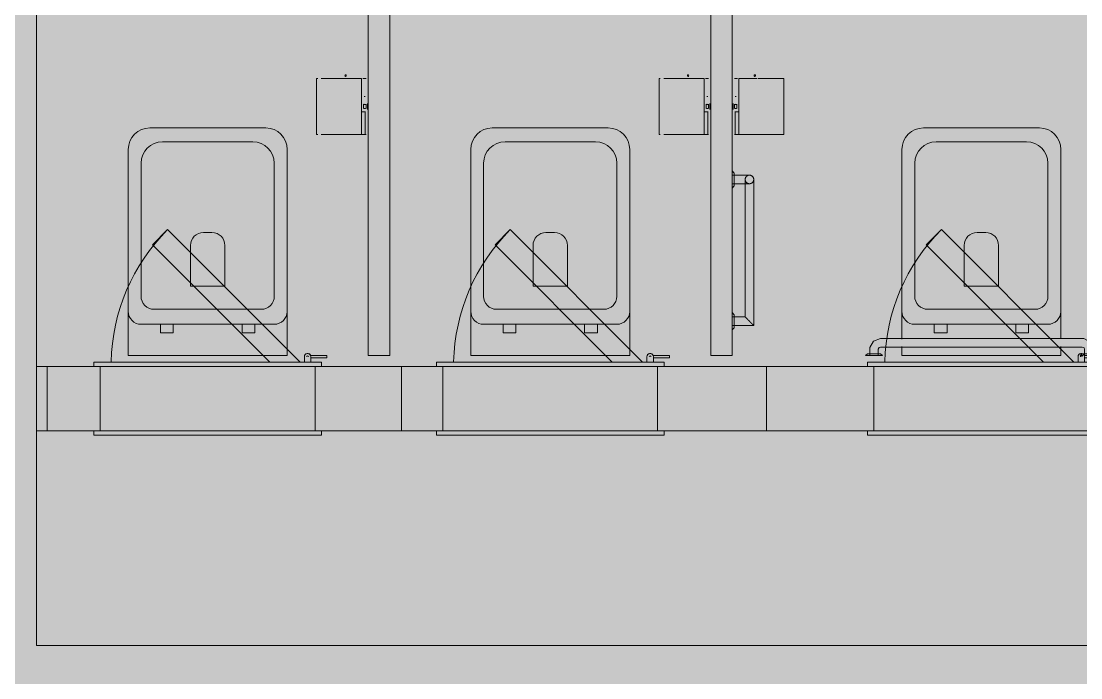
# Model space of a CAD drawing. Header units: millimetres. Extents: x 15878 to 679837, y -72324 to 391440.
# Drawn here: x 197396 to 199863, y 37322 to 38851 of the extents above; entities that cross this region are included whole.
import ezdxf

# ---------------------------------------------------------------- set-up
doc = ezdxf.new("R2010")
doc.units = ezdxf.units.MM
for name, color, linetype, lineweight in [('A-DETL-GENF', 92, 'Continuous', 5), ('A-DOOR', 31, 'Continuous', 5), ('A-DOOR-FRAM', 31, 'Continuous', 5), ('A-FLOR', 192, 'Continuous', 5), ('A-GENM', 13, 'Continuous', 5), ('A-WALL', 113, 'Continuous', 5), ('P-SANR-FIXT', 6, 'Continuous', 5)]:
    doc.layers.add(name, color=color, linetype=linetype, lineweight=lineweight)

# ---------------------------------------------------------------- blocks, each defined once
blk = doc.blocks.new('DLN_Toilet Paper Roll - DLN_Toilet Paper Roll-V488-G_F')
at = {"layer": 'P-SANR-FIXT', "color": 253}
for p, q in [((-65, 117.5), (-65, 120.1)), ((65, 120.1), (-65, 120.1)), ((-65, 15.5), (-65, 109.6)), ((65, 120.1), (65, 117.5)), ((65, 109.6), (65, 15.5)), ((-65, 6.9), (-65, 15.5)), ((-12.7, 15.5), (-65, 15.5)), ((-65, 6.9), (-65, 6.1)), ((-65, 6.1), (-65, 6.9)), ((-12.7, 6.9), (-65, 6.9)), ((-65, 5), (-65, 6.9)), ((-12.7, 6.9), (-12.7, 15.5)), ((-12.7, 15.5), (65, 15.5)), ((-12.7, 6.9), (-12.7, 6.1)), ((-12.7, 6.1), (-12.7, 6.9)), ((-7, 2), (7, 2)), ((7, 2), (-7, 2)), ((-5, 11), (5, 11)), ((5, 11), (-5, 11)), ((-5, 5), (5, 5)), ((5, 5), (-5, 5)), ((-3, 5), (3, 5)), ((3, 5), (-3, 5)), ((-3, 2), (3, 2)), ((3, 2), (-3, 2)), ((23.2, 9.3), (23.2, 6.9)), ((23.2, 6.9), (23.2, 9.3)), ((65, 12.4), (65, 5))]:
    blk.add_line(p, q, dxfattribs=at)
for major_axis in [(-2, 0), (2, 0)]:
    blk.add_ellipse((71.8, 52.8), major_axis=major_axis, ratio=0.802744, start_param=3.141593, end_param=6.283185, dxfattribs=at)
for points, knots in [([(-4.7, 9.3), (-4.7, 9.5), (-4.9, 9.8), (-5, 10.1), (-5, 10.1), (-5, 10.1)], [0, 0, 0, 0, 0.4, 0.7, 0.9198068, 0.9198068, 0.9198068, 0.9198068]), ([(-5, 10.1), (-5, 10.1), (-5, 10), (-4.9, 9.8), (-4.8, 9.3), (-4.7, 8.7), (-4.7, 8.3), (-4.6, 8), (-4.7, 7.7), (-4.7, 7.3), (-4.8, 7.1), (-4.8, 6.9)], [0, 0, 0, 0, 0.111111, 0.222222, 0.444444, 0.583333, 0.652778, 0.722222, 0.791667, 0.861111, 1, 1, 1, 1]), ([(-5, 6.1), (-5, 6.1), (-5, 6.1), (-4.9, 6.3), (-4.8, 6.6), (-4.6, 7.1), (-4.5, 7.6), (-4.5, 8), (-4.5, 8.5), (-4.6, 8.9), (-4.6, 9.2), (-4.7, 9.3)], [0.0355904, 0.0355904, 0.0355904, 0.0355904, 0.1, 0.2, 0.4, 0.5, 0.6, 0.7, 0.8, 0.9, 1, 1, 1, 1]), ([(-4.8, 6.9), (-4.8, 6.7), (-4.9, 6.4), (-5, 6.2), (-5, 6.1), (-5, 6.1)], [0, 0, 0, 0, 0.5, 0.75, 1, 1, 1, 1]), ([(4.7, 9.3), (4.6, 9.2), (4.6, 8.9), (4.5, 8.5), (4.5, 8), (4.5, 7.6), (4.6, 7.1), (4.8, 6.6), (4.9, 6.3), (5, 6.1), (5, 6.1), (5, 6.1)], [0, 0, 0, 0, 0.1, 0.2, 0.3, 0.4, 0.5, 0.6, 0.8, 0.9, 0.9644096, 0.9644096, 0.9644096, 0.9644096]), ([(4.8, 6.9), (4.7, 7.2), (4.7, 7.6), (4.6, 8.3), (4.7, 8.8), (4.8, 9.3), (4.9, 9.7), (5, 10), (5, 10.1), (5, 10.1)], [0, 0, 0, 0, 0.222222, 0.333333, 0.444444, 0.583333, 0.722222, 0.861111, 1, 1, 1, 1]), ([(5, 10.1), (5, 10.1), (5, 10.1), (4.9, 10), (4.8, 9.8), (4.7, 9.5), (4.7, 9.3)], [0.0801932, 0.0801932, 0.0801932, 0.0801932, 0.2, 0.4, 0.7, 1, 1, 1, 1]), ([(5, 6.1), (5, 6.1), (5, 6.2), (4.9, 6.4), (4.8, 6.7), (4.8, 6.9)], [0, 0, 0, 0, 0.25, 0.5, 1, 1, 1, 1])]:
    blk.add_open_spline(points, degree=3, knots=knots, dxfattribs=at)
blk = doc.blocks.new('DLN_Toilet Paper Roll - DLN_Toilet Paper Roll-V473-G_F')
at = {"layer": 'P-SANR-FIXT', "color": 253}
for p, q in [((-65, 117.5), (-65, 120.1)), ((65, 120.1), (-65, 120.1)), ((-65, 15.5), (-65, 109.6)), ((65, 120.1), (65, 117.5)), ((65, 109.6), (65, 15.5)), ((-65, 6.9), (-65, 15.5)), ((-12.7, 15.5), (-65, 15.5)), ((-65, 6.9), (-65, 6.1)), ((-65, 6.1), (-65, 6.9)), ((-12.7, 6.9), (-65, 6.9)), ((-65, 5), (-65, 6.9)), ((-12.7, 6.9), (-12.7, 15.5)), ((-12.7, 15.5), (65, 15.5)), ((-12.7, 6.9), (-12.7, 6.1)), ((-12.7, 6.1), (-12.7, 6.9)), ((-7, 2), (7, 2)), ((7, 2), (-7, 2)), ((-5, 11), (5, 11)), ((5, 11), (-5, 11)), ((-5, 5), (5, 5)), ((5, 5), (-5, 5)), ((-3, 5), (3, 5)), ((3, 5), (-3, 5)), ((-3, 2), (3, 2)), ((3, 2), (-3, 2)), ((23.2, 9.3), (23.2, 6.9)), ((23.2, 6.9), (23.2, 9.3)), ((65, 12.4), (65, 5))]:
    blk.add_line(p, q, dxfattribs=at)
for major_axis in [(-2, 0), (2, 0)]:
    blk.add_ellipse((71.8, 52.8), major_axis=major_axis, ratio=0.802744, start_param=3.141593, end_param=6.283185, dxfattribs=at)
for points, knots in [([(-4.7, 9.3), (-4.7, 9.5), (-4.9, 9.8), (-5, 10.1), (-5, 10.1), (-5, 10.1)], [0, 0, 0, 0, 0.4, 0.7, 0.9198068, 0.9198068, 0.9198068, 0.9198068]), ([(-5, 10.1), (-5, 10.1), (-5, 10), (-4.9, 9.8), (-4.8, 9.3), (-4.7, 8.7), (-4.7, 8.3), (-4.6, 8), (-4.7, 7.7), (-4.7, 7.3), (-4.8, 7.1), (-4.8, 6.9)], [0, 0, 0, 0, 0.111111, 0.222222, 0.444444, 0.583333, 0.652778, 0.722222, 0.791667, 0.861111, 1, 1, 1, 1]), ([(-5, 6.1), (-5, 6.1), (-5, 6.1), (-4.9, 6.3), (-4.8, 6.6), (-4.6, 7.1), (-4.5, 7.6), (-4.5, 8), (-4.5, 8.5), (-4.6, 8.9), (-4.6, 9.2), (-4.7, 9.3)], [0.0355904, 0.0355904, 0.0355904, 0.0355904, 0.1, 0.2, 0.4, 0.5, 0.6, 0.7, 0.8, 0.9, 1, 1, 1, 1]), ([(-4.8, 6.9), (-4.8, 6.7), (-4.9, 6.4), (-5, 6.2), (-5, 6.1), (-5, 6.1)], [0, 0, 0, 0, 0.5, 0.75, 1, 1, 1, 1]), ([(4.7, 9.3), (4.6, 9.2), (4.6, 8.9), (4.5, 8.5), (4.5, 8), (4.5, 7.6), (4.6, 7.1), (4.8, 6.6), (4.9, 6.3), (5, 6.1), (5, 6.1), (5, 6.1)], [0, 0, 0, 0, 0.1, 0.2, 0.3, 0.4, 0.5, 0.6, 0.8, 0.9, 0.9644096, 0.9644096, 0.9644096, 0.9644096]), ([(4.8, 6.9), (4.7, 7.2), (4.7, 7.6), (4.6, 8.3), (4.7, 8.8), (4.8, 9.3), (4.9, 9.7), (5, 10), (5, 10.1), (5, 10.1)], [0, 0, 0, 0, 0.222222, 0.333333, 0.444444, 0.583333, 0.722222, 0.861111, 1, 1, 1, 1]), ([(5, 10.1), (5, 10.1), (5, 10.1), (4.9, 10), (4.8, 9.8), (4.7, 9.5), (4.7, 9.3)], [0.0801932, 0.0801932, 0.0801932, 0.0801932, 0.2, 0.4, 0.7, 1, 1, 1, 1]), ([(5, 6.1), (5, 6.1), (5, 6.2), (4.9, 6.4), (4.8, 6.7), (4.8, 6.9)], [0, 0, 0, 0, 0.25, 0.5, 1, 1, 1, 1])]:
    blk.add_open_spline(points, degree=3, knots=knots, dxfattribs=at)
blk = doc.blocks.new('DLN_Toilet - DLN_Toilet-2427093-G_F')
at = {"layer": 'P-SANR-FIXT', "color": 253}
for p, q in [((-185, -170), (-185, -272.8)), ((185, -170), (-185, -170)), ((185, -272.8), (185, -170)), ((155, -242.8), (-155, -242.8)), ((-80, -222.8), (-110, -222.8)), ((-110, -222.8), (-110, -242.8)), ((-110, -242.8), (-80, -242.8)), ((-80, -242.8), (-80, -222.8)), ((80, -222.8), (80, -242.8)), ((110, -222.8), (80, -222.8)), ((80, -242.8), (110, -242.8)), ((110, -242.8), (110, -222.8)), ((-185, -272.8), (-185, -650)), ((125.2, -277.8), (-125, -277.8)), ((185, -650), (185, -272.8)), ((-155, -307.8), (-155, -617.8)), ((155.2, -617.8), (155.2, -307.8)), ((-40, -426.5), (-40, -331.7)), ((-40, -331.7), (40, -331.7)), ((40, -331.7), (40, -426.5)), ((10, -456.5), (-10, -456.5)), ((-105, -667.8), (105.2, -667.8)), ((-135, -700), (135, -700))]:
    blk.add_line(p, q, dxfattribs=at)
for centre, radius, start, end in [((-155, -272.8), 30, 90, 180), ((155, -272.8), 30, 360, 90), ((-125, -307.8), 30, 90, 180), ((125.2, -307.8), 30, 360, 90), ((-10, -426.5), 30, 180, 270), ((10, -426.5), 30, 270, 360), ((-105, -617.8), 50, 180, 270), ((105.2, -617.8), 50, 270, 360), ((-135, -650), 50, 180, 270), ((135, -650), 50, 270, 360)]:
    blk.add_arc(centre, radius, start, end, dxfattribs=at)
blk = doc.blocks.new('DLN_Ambulant Toilet - DLN_Ambulant Toilet-15379421-G_F')
at = {"layer": 'A-GENM', "color": 253}
for p, q in [((-825, -235), (-825, -265)), ((-825, -565), (-825, -595))]:
    blk.add_line(p, q, dxfattribs=at)
at = {"layer": 'P-SANR-FIXT', "color": 253}
for p, q in [((-270, -170), (-265, -174.4)), ((-260, -170), (-260, -185)), ((-240, -185), (-240, -170)), ((-230, -170), (-235.9, -170)), ((-235.9, -170), (-230, -170)), ((-235, -174.4), (-230, -170)), ((185, -170), (-185, -170)), ((-185, -170), (-185, -191.5)), ((185, -191.3), (185, -170)), ((230, -170), (235, -174.4)), ((270, -170), (230, -170)), ((230, -170), (270, -170)), ((240, -170), (240, -185)), ((240, -170), (260, -170)), ((260, -170), (240, -170)), ((260, -185), (260, -170)), ((265, -174.4), (270, -170)), ((-265, -174.4), (-235, -174.4)), ((-235, -174.4), (-265, -174.4)), ((235, -190), (-235, -190)), ((235, -174.4), (265, -174.4)), ((265, -174.4), (235, -174.4)), ((-235, -210), (235, -210)), ((-185, -208.7), (-185, -272.8)), ((185, -272.8), (185, -208.5)), ((-820.6, -235), (-825, -230)), ((-825, -230), (-825, -270)), ((-825, -270), (-825, -230)), ((-775, -240), (-825, -240)), ((-825, -240), (-825, -260)), ((-825, -260), (-825, -240)), ((-820.6, -265), (-820.6, -235)), ((-820.6, -235), (-820.6, -265)), ((-775, -580), (-775, -240)), ((155, -242.8), (-155, -242.8)), ((-80, -222.8), (-110, -222.8)), ((-110, -222.8), (-110, -242.8)), ((-110, -242.8), (-80, -242.8)), ((-80, -242.8), (-80, -222.8)), ((80, -222.8), (80, -242.8)), ((110, -222.8), (80, -222.8)), ((80, -242.8), (110, -242.8)), ((110, -242.8), (110, -222.8)), ((530, -240), (530, -580)), ((580, -240), (530, -240)), ((580, -230), (575.6, -235)), ((575.6, -235), (575.6, -265)), ((575.6, -265), (575.6, -235)), ((-825, -260), (-795, -260)), ((-825, -270), (-820.6, -265)), ((-795, -260), (-795, -580)), ((550, -580), (550, -260)), ((550, -260), (580, -260)), ((575.6, -265), (580, -270)), ((-185, -272.8), (-185, -650)), ((125.2, -277.8), (-125, -277.8)), ((185, -650), (185, -272.8)), ((-155, -307.8), (-155, -617.8)), ((155.2, -617.8), (155.2, -307.8)), ((-40, -426.5), (-40, -331.7)), ((-40, -331.7), (40, -331.7)), ((40, -331.7), (40, -426.5)), ((10, -456.5), (-10, -456.5)), ((-820.6, -565), (-825, -560)), ((-825, -560), (-825, -600)), ((-825, -600), (-825, -560)), ((-820.6, -595), (-820.6, -565)), ((-820.6, -565), (-820.6, -595)), ((580, -560), (575.6, -565)), ((575.6, -565), (575.6, -595)), ((575.6, -595), (575.6, -565)), ((-785, -570), (-825, -570)), ((-825, -580), (-825, -580)), ((-825, -580), (-825, -580)), ((-825, -590), (-785, -590)), ((580, -570), (540, -570)), ((540, -590), (580, -590)), ((-825, -600), (-820.6, -595)), ((575.6, -595), (580, -600)), ((-105, -667.8), (105.2, -667.8)), ((-135, -700), (135, -700))]:
    blk.add_line(p, q, dxfattribs=at)
at = {"layer": 'P-SANR-FIXT', "color": 253, "flags": 128}
for points in [[(-260, -185), (-253.9, -201.4), (-238.5, -209.7), (-235, -210)], [(-235, -190), (-239.2, -187.7), (-240, -185)], [(235, -210), (251.4, -203.9), (259.7, -188.5), (260, -185)], [(240, -185), (237.7, -189.2), (235, -190)]]:
    blk.add_lwpolyline(points, dxfattribs=at)
at = {"layer": 'P-SANR-FIXT', "color": 253}
for centre, radius, start, end in [((-155, -272.8), 30, 90, 180), ((155, -272.8), 30, 360, 90), ((-125, -307.8), 30, 90, 180), ((125.2, -307.8), 30, 360, 90), ((-10, -426.5), 30, 180, 270), ((10, -426.5), 30, 270, 360), ((-105, -617.8), 50, 180, 270), ((105.2, -617.8), 50, 270, 360), ((-135, -650), 50, 180, 270), ((135, -650), 50, 270, 360)]:
    blk.add_arc(centre, radius, start, end, dxfattribs=at)
for points, knots in [([(-775, -240), (-775, -240), (-775.2, -240.2), (-775.7, -240.7), (-776.3, -241.3), (-776.9, -241.9), (-777.5, -242.5), (-778.1, -243.1), (-778.9, -243.9), (-779.8, -244.8), (-780.6, -245.6), (-781.2, -246.2), (-781.8, -246.8), (-782.4, -247.4), (-783, -248), (-783.7, -248.7), (-784.3, -249.3), (-785, -250), (-785.7, -250.7), (-786.3, -251.3), (-787, -252), (-787.6, -252.6), (-788.2, -253.2), (-788.8, -253.8), (-789.4, -254.4), (-790, -255), (-790.6, -255.6), (-791.3, -256.3), (-791.9, -256.9), (-792.5, -257.5), (-793.1, -258.1), (-793.7, -258.7), (-794.3, -259.3), (-794.8, -259.8), (-795, -260), (-795, -260)], [0, 0, 0, 0, 0.083333, 0.125, 0.166667, 0.208333, 0.229167, 0.25, 0.291667, 0.333333, 0.354167, 0.375, 0.395833, 0.416667, 0.4375, 0.458333, 0.479167, 0.5, 0.520833, 0.541667, 0.5625, 0.583333, 0.604167, 0.625, 0.645833, 0.666667, 0.6875, 0.708333, 0.75, 0.770833, 0.791667, 0.833333, 0.875, 0.916667, 1, 1, 1, 1]), ([(550, -260), (550, -260), (549.8, -259.8), (549.3, -259.3), (548.7, -258.7), (548.1, -258.1), (547.5, -257.5), (546.9, -256.9), (546.1, -256.1), (545.2, -255.2), (544.4, -254.4), (543.8, -253.8), (543.2, -253.2), (542.6, -252.6), (542, -252), (541.3, -251.3), (540.7, -250.7), (540, -250), (539.3, -249.3), (538.7, -248.7), (538, -248), (537.4, -247.4), (536.8, -246.8), (536.2, -246.2), (535.6, -245.6), (535, -245), (534.4, -244.4), (533.7, -243.7), (533.1, -243.1), (532.5, -242.5), (531.9, -241.9), (531.3, -241.3), (530.7, -240.7), (530.2, -240.2), (530, -240), (530, -240)], [0, 0, 0, 0, 0.083333, 0.125, 0.166667, 0.208333, 0.229167, 0.25, 0.291667, 0.333333, 0.354167, 0.375, 0.395833, 0.416667, 0.4375, 0.458333, 0.479167, 0.5, 0.520833, 0.541667, 0.5625, 0.583333, 0.604167, 0.625, 0.645833, 0.666667, 0.6875, 0.708333, 0.75, 0.770833, 0.791667, 0.833333, 0.875, 0.916667, 1, 1, 1, 1]), ([(-775, -580), (-775, -579.1), (-775.2, -577.8), (-775.7, -576.2), (-776.3, -575), (-776.9, -574.1), (-777.5, -573.4), (-778.1, -572.8), (-778.9, -572), (-779.8, -571.4), (-780.6, -571), (-781.2, -570.8), (-781.8, -570.5), (-782.4, -570.3), (-783, -570.2), (-783.7, -570.1), (-784.3, -570), (-785, -570), (-785.7, -570), (-786.3, -570.1), (-787, -570.2), (-787.6, -570.3), (-788.2, -570.5), (-788.8, -570.8), (-789.4, -571), (-790, -571.3), (-790.6, -571.7), (-791.3, -572.2), (-791.9, -572.8), (-792.5, -573.4), (-793.1, -574.1), (-793.7, -575), (-794.3, -576.2), (-794.8, -577.8), (-795, -579.1), (-795, -580)], [0, 0, 0, 0, 0.083333, 0.125, 0.166667, 0.208333, 0.229167, 0.25, 0.291667, 0.333333, 0.354167, 0.375, 0.395833, 0.416667, 0.4375, 0.458333, 0.479167, 0.5, 0.520833, 0.541667, 0.5625, 0.583333, 0.604167, 0.625, 0.645833, 0.666667, 0.6875, 0.708333, 0.75, 0.770833, 0.791667, 0.833333, 0.875, 0.916667, 1, 1, 1, 1]), ([(-775, -580), (-775, -579.1), (-775.2, -577.8), (-775.7, -576.2), (-776.2, -575.2), (-776.7, -574.4), (-777.2, -573.7), (-777.8, -573.1), (-778.4, -572.5), (-779.1, -571.9), (-780, -571.3), (-781.2, -570.7), (-782.8, -570.2), (-785, -569.9), (-787.2, -570.2), (-788.8, -570.7), (-790, -571.3), (-790.9, -571.9), (-791.6, -572.5), (-792.2, -573.1), (-793, -573.9), (-793.6, -574.8), (-794, -575.6), (-794.3, -576.4), (-794.8, -577.8), (-795, -579.1), (-795, -580)], [0, 0, 0, 0, 0.083333, 0.125, 0.166667, 0.1875, 0.208333, 0.25, 0.270833, 0.291667, 0.333333, 0.375, 0.416667, 0.5, 0.583333, 0.625, 0.666667, 0.708333, 0.729167, 0.75, 0.791667, 0.833333, 0.854167, 0.875, 0.916667, 1, 1, 1, 1]), ([(-795, -580), (-795, -580.9), (-794.8, -582.2), (-794.3, -583.8), (-793.7, -585), (-793.1, -585.9), (-792.5, -586.6), (-791.9, -587.2), (-791.1, -588), (-790.2, -588.6), (-789.4, -589), (-788.8, -589.2), (-788.2, -589.5), (-787.6, -589.7), (-787, -589.8), (-786.3, -589.9), (-785.7, -590), (-785, -590), (-784.3, -590), (-783.7, -589.9), (-783, -589.8), (-782.4, -589.7), (-781.8, -589.5), (-781.2, -589.2), (-780.6, -589), (-780, -588.7), (-779.4, -588.3), (-778.7, -587.8), (-778.1, -587.2), (-777.5, -586.6), (-776.9, -585.9), (-776.3, -585), (-775.7, -583.8), (-775.2, -582.2), (-775, -580.9), (-775, -580)], [0, 0, 0, 0, 0.083333, 0.125, 0.166667, 0.208333, 0.229167, 0.25, 0.291667, 0.333333, 0.354167, 0.375, 0.395833, 0.416667, 0.4375, 0.458333, 0.479167, 0.5, 0.520833, 0.541667, 0.5625, 0.583333, 0.604167, 0.625, 0.645833, 0.666667, 0.6875, 0.708333, 0.75, 0.770833, 0.791667, 0.833333, 0.875, 0.916667, 1, 1, 1, 1]), ([(-795, -580), (-795, -580.9), (-794.8, -582.2), (-794.3, -583.8), (-793.8, -584.8), (-793.3, -585.6), (-792.8, -586.3), (-792.2, -586.9), (-791.6, -587.5), (-790.9, -588.1), (-790, -588.7), (-788.8, -589.3), (-787.2, -589.8), (-785, -590.1), (-782.8, -589.8), (-781.2, -589.3), (-780, -588.7), (-779.1, -588.1), (-778.4, -587.5), (-777.8, -586.9), (-777, -586.1), (-776.4, -585.2), (-776, -584.4), (-775.7, -583.6), (-775.2, -582.2), (-775, -580.9), (-775, -580)], [0, 0, 0, 0, 0.083333, 0.125, 0.166667, 0.1875, 0.208333, 0.25, 0.270833, 0.291667, 0.333333, 0.375, 0.416667, 0.5, 0.583333, 0.625, 0.666667, 0.708333, 0.729167, 0.75, 0.791667, 0.833333, 0.854167, 0.875, 0.916667, 1, 1, 1, 1]), ([(550, -580), (550, -579.1), (549.8, -577.8), (549.3, -576.2), (548.7, -575), (548.1, -574.1), (547.5, -573.4), (546.9, -572.8), (546.1, -572), (545.2, -571.4), (544.4, -571), (543.8, -570.8), (543.2, -570.5), (542.6, -570.3), (542, -570.2), (541.3, -570.1), (540.7, -570), (540, -570), (539.3, -570), (538.7, -570.1), (538, -570.2), (537.4, -570.3), (536.8, -570.5), (536.2, -570.8), (535.6, -571), (535, -571.3), (534.4, -571.7), (533.7, -572.2), (533.1, -572.8), (532.5, -573.4), (531.9, -574.1), (531.3, -575), (530.7, -576.2), (530.2, -577.8), (530, -579.1), (530, -580)], [0, 0, 0, 0, 0.083333, 0.125, 0.166667, 0.208333, 0.229167, 0.25, 0.291667, 0.333333, 0.354167, 0.375, 0.395833, 0.416667, 0.4375, 0.458333, 0.479167, 0.5, 0.520833, 0.541667, 0.5625, 0.583333, 0.604167, 0.625, 0.645833, 0.666667, 0.6875, 0.708333, 0.75, 0.770833, 0.791667, 0.833333, 0.875, 0.916667, 1, 1, 1, 1]), ([(550, -580), (550, -579.1), (549.8, -577.8), (549.3, -576.2), (548.8, -575.2), (548.3, -574.4), (547.8, -573.7), (547.2, -573.1), (546.6, -572.5), (545.9, -571.9), (545, -571.3), (543.8, -570.7), (542.2, -570.2), (540, -569.9), (537.8, -570.2), (536.2, -570.7), (535, -571.3), (534.1, -571.9), (533.4, -572.5), (532.8, -573.1), (532, -573.9), (531.4, -574.8), (531, -575.6), (530.7, -576.4), (530.2, -577.8), (530, -579.1), (530, -580)], [0, 0, 0, 0, 0.083333, 0.125, 0.166667, 0.1875, 0.208333, 0.25, 0.270833, 0.291667, 0.333333, 0.375, 0.416667, 0.5, 0.583333, 0.625, 0.666667, 0.708333, 0.729167, 0.75, 0.791667, 0.833333, 0.854167, 0.875, 0.916667, 1, 1, 1, 1]), ([(530, -580), (530, -580.9), (530.2, -582.2), (530.7, -583.8), (531.3, -585), (531.9, -585.9), (532.5, -586.6), (533.1, -587.2), (533.9, -588), (534.8, -588.6), (535.6, -589), (536.2, -589.2), (536.8, -589.5), (537.4, -589.7), (538, -589.8), (538.7, -589.9), (539.3, -590), (540, -590), (540.7, -590), (541.3, -589.9), (542, -589.8), (542.6, -589.7), (543.2, -589.5), (543.8, -589.2), (544.4, -589), (545, -588.7), (545.6, -588.3), (546.3, -587.8), (546.9, -587.2), (547.5, -586.6), (548.1, -585.9), (548.7, -585), (549.3, -583.8), (549.8, -582.2), (550, -580.9), (550, -580)], [0, 0, 0, 0, 0.083333, 0.125, 0.166667, 0.208333, 0.229167, 0.25, 0.291667, 0.333333, 0.354167, 0.375, 0.395833, 0.416667, 0.4375, 0.458333, 0.479167, 0.5, 0.520833, 0.541667, 0.5625, 0.583333, 0.604167, 0.625, 0.645833, 0.666667, 0.6875, 0.708333, 0.75, 0.770833, 0.791667, 0.833333, 0.875, 0.916667, 1, 1, 1, 1]), ([(530, -580), (530, -580.9), (530.2, -582.2), (530.7, -583.8), (531.2, -584.8), (531.7, -585.6), (532.2, -586.3), (532.8, -586.9), (533.4, -587.5), (534.1, -588.1), (535, -588.7), (536.2, -589.3), (537.8, -589.8), (540, -590.1), (542.2, -589.8), (543.8, -589.3), (545, -588.7), (545.9, -588.1), (546.6, -587.5), (547.2, -586.9), (548, -586.1), (548.6, -585.2), (549, -584.4), (549.3, -583.6), (549.8, -582.2), (550, -580.9), (550, -580)], [0, 0, 0, 0, 0.083333, 0.125, 0.166667, 0.1875, 0.208333, 0.25, 0.270833, 0.291667, 0.333333, 0.375, 0.416667, 0.5, 0.583333, 0.625, 0.666667, 0.708333, 0.729167, 0.75, 0.791667, 0.833333, 0.854167, 0.875, 0.916667, 1, 1, 1, 1])]:
    blk.add_open_spline(points, degree=3, knots=knots, dxfattribs=at)
for points in [[(-775.3, -240.3), (-775.1, -240.1), (-775, -240), (-775, -240)], [(530, -240), (530, -240), (530.1, -240.1), (530.3, -240.3)], [(-795, -260), (-795, -260), (-794.9, -259.9), (-794.7, -259.7)], [(549.7, -259.7), (549.9, -259.9), (550, -260), (550, -260)]]:
    blk.add_open_spline(points, degree=3, dxfattribs=at)
blk = doc.blocks.new('DLN-Access Panel__AP01_ - _AP04_ 450 x 650 _WH_-V653-G_F')
at = {"layer": 'A-DOOR', "color": 253}
for p, q in [((-265, 75), (-265, 85)), ((265, 85), (-265, 85)), ((-265, 75), (265, 75)), ((265, 75), (265, 85)), ((-240, -95), (-277.5, -95)), ((-277.5, -95), (-277.5, -100)), ((-265, -85), (-265, -75)), ((265, -75), (-265, -75)), ((-265, -85), (265, -85)), ((-240, -85), (-240, -97.5)), ((-225, -97.5), (-225, -85)), ((-215, -85), (93.2, -393.2)), ((128.6, -357.8), (-144.3, -85)), ((265, -85), (265, -75)), ((-277.5, -100), (-239.6, -100)), ((93.2, -393.2), (128.6, -357.8))]:
    blk.add_line(p, q, dxfattribs=at)
for centre, radius, start, end in [((-232.5, -97.5), 7.5, 180, 0), ((-232.5, -97.5), 7.5, 195, 0), ((-232.5, -97.5), 7.5, 199.4712, 360), ((-232.5, -97.5), 7.5, 199.4712, 360), ((-232.5, -97.5), 2, 180, 360), ((-232.5, -97.5), 2, 180, 360), ((-225, -75), 450, 315, 358.6824)]:
    blk.add_arc(centre, radius, start, end, dxfattribs=at)
at = {"layer": 'A-DOOR-FRAM', "color": 253}
for p, q in [((-250, 75), (-250, -75)), ((250, 75), (250, -75))]:
    blk.add_line(p, q, dxfattribs=at)
blk = doc.blocks.new('DLN_Toilet Paper Roll - DLN_Toilet Paper Roll-V703-G_F')
at = {"layer": 'P-SANR-FIXT', "color": 253}
for p, q in [((-65, -6.9), (-65, -5)), ((-65, -6.9), (-65, -6.1)), ((-65, -6.1), (-65, -6.9)), ((-65, -15.5), (-65, -6.9)), ((-65, -6.9), (-12.7, -6.9)), ((-65, -120.1), (-65, -15.5)), ((-65, -15.5), (-12.7, -15.5)), ((-12.7, -6.9), (-12.7, -6.1)), ((-12.7, -6.1), (-12.7, -6.9)), ((-12.7, -15.5), (-12.7, -6.9)), ((65, -15.5), (-12.7, -15.5)), ((-7, -2), (7, -2)), ((7, -2), (-7, -2)), ((-5, -5), (5, -5)), ((5, -5), (-5, -5)), ((-5, -11), (5, -11)), ((5, -11), (-5, -11)), ((-3, -2), (3, -2)), ((3, -2), (-3, -2)), ((-3, -5), (3, -5)), ((3, -5), (-3, -5)), ((23.2, -9.3), (23.2, -6.9)), ((23.2, -6.9), (23.2, -9.3)), ((65, -5), (65, -12.4)), ((65, -15.5), (65, -57.4)), ((65, -59.7), (65, -120.1)), ((-65, -120.1), (65, -120.1))]:
    blk.add_line(p, q, dxfattribs=at)
for start_param, end_param in [(0, 3.141593), (3.141593, 6.283185)]:
    blk.add_ellipse((71.8, -52.8), major_axis=(2, 0), ratio=0.802744, start_param=start_param, end_param=end_param, dxfattribs=at)
for points, knots in [([(-4.7, -9.3), (-4.6, -9.2), (-4.6, -8.9), (-4.5, -8.5), (-4.5, -8), (-4.5, -7.6), (-4.6, -7.1), (-4.8, -6.6), (-4.9, -6.3), (-5, -6.1), (-5, -6.1), (-5, -6.1)], [0, 0, 0, 0, 0.1, 0.2, 0.3, 0.4, 0.5, 0.6, 0.8, 0.9, 0.9644096, 0.9644096, 0.9644096, 0.9644096]), ([(-5, -6.1), (-5, -6.1), (-5, -6.2), (-4.9, -6.4), (-4.8, -6.7), (-4.8, -6.9)], [0, 0, 0, 0, 0.25, 0.5, 1, 1, 1, 1]), ([(-4.8, -6.9), (-4.7, -7.2), (-4.7, -7.6), (-4.6, -8.3), (-4.7, -8.8), (-4.8, -9.3), (-4.9, -9.7), (-5, -10), (-5, -10.1), (-5, -10.1)], [0, 0, 0, 0, 0.222222, 0.333333, 0.444444, 0.583333, 0.722222, 0.861111, 1, 1, 1, 1]), ([(-5, -10.1), (-5, -10.1), (-5, -10.1), (-4.9, -10), (-4.8, -9.8), (-4.7, -9.5), (-4.7, -9.3)], [0.0801932, 0.0801932, 0.0801932, 0.0801932, 0.2, 0.4, 0.7, 1, 1, 1, 1]), ([(5, -6.1), (5, -6.1), (5, -6.1), (4.9, -6.3), (4.8, -6.6), (4.6, -7.1), (4.5, -7.6), (4.5, -8), (4.5, -8.5), (4.6, -8.9), (4.6, -9.2), (4.7, -9.3)], [0.0355904, 0.0355904, 0.0355904, 0.0355904, 0.1, 0.2, 0.4, 0.5, 0.6, 0.7, 0.8, 0.9, 1, 1, 1, 1]), ([(5, -10.1), (5, -10.1), (5, -10), (4.9, -9.8), (4.8, -9.3), (4.7, -8.7), (4.7, -8.3), (4.6, -8), (4.7, -7.7), (4.7, -7.3), (4.8, -7.1), (4.8, -6.9)], [0, 0, 0, 0, 0.111111, 0.222222, 0.444444, 0.583333, 0.652778, 0.722222, 0.791667, 0.861111, 1, 1, 1, 1]), ([(4.7, -9.3), (4.7, -9.5), (4.9, -9.8), (5, -10.1), (5, -10.1), (5, -10.1)], [0, 0, 0, 0, 0.4, 0.7, 0.9198068, 0.9198068, 0.9198068, 0.9198068]), ([(4.8, -6.9), (4.8, -6.7), (4.9, -6.4), (5, -6.2), (5, -6.1), (5, -6.1)], [0, 0, 0, 0, 0.5, 0.75, 1, 1, 1, 1])]:
    blk.add_open_spline(points, degree=3, knots=knots, dxfattribs=at)

msp = doc.modelspace()

# ---------------------------------------------------------------- hatches: boundary and pattern name
at = {"layer": 'A-DETL-GENF', "transparency": 33554585}
h = msp.add_hatch(color=253, dxfattribs=at)
h.paths.add_polyline_path([(193031.8, 30457.5), (193031.8, 31607.5), (195106.8, 31607.5), (195106.8, 34107.5), (202306.8, 34107.5), (202306.8, 35797.5), (205331.8, 35797.5), (205331.8, 52007.5), (202831.8, 52007.5), (202831.8, 51406.3), (202231.8, 51406.3), (202231.8, 48337.5), (196081.8, 48337.5), (196081.8, 52057.5), (193181.8, 52057.5), (193181.8, 49957.5), (189481.8, 49957.5), (189481.8, 52057.5), (177431.8, 52057.5), (177431.8, 45607.5), (166981.8, 45607.5), (166981.8, 31607.5), (190881.8, 31607.5), (190881.8, 30457.5)], flags=0)
h.paths.add_polyline_path([(178081.8, 39607.5), (177481.8, 39607.5), (177481.8, 40207.5), (178081.8, 40207.5)], flags=0)
h.paths.add_polyline_path([(199881.8, 39607.5), (199881.8, 40207.5), (200481.8, 40207.5), (200481.8, 39607.5), (199984.4, 39607.5)], flags=0)
h.paths.add_polyline_path([(189481.8, 39607.5), (189481.8, 40207.5), (190081.8, 40207.5), (190081.8, 39607.5)], flags=0)
h.paths.add_polyline_path([(178081.8, 51407.5), (177481.8, 51407.5), (177481.8, 52007.5), (178081.8, 52007.5), (178081.8, 51515.3)], flags=0)

# ---------------------------------------------------------------- linework, layer by layer
at = {"layer": 'A-FLOR'}
for p, q in [((197431.8, 39727.5), (197431.8, 38047.5)), ((198080.6, 38047.5), (198281.8, 38047.5)), ((198878.1, 38047.5), (199381.8, 38047.5))]:
    msp.add_line(p, q, dxfattribs=at)
at = {"layer": 'A-WALL', "color": 253}
for p, q in [((198204.3, 38072.5), (198204.3, 39702.5)), ((198254.3, 39702.5), (198254.3, 38072.5)), ((199001.8, 38072.5), (199001.8, 39702.5)), ((199051.8, 39702.5), (199051.8, 38072.5)), ((198254.3, 38072.5), (198204.3, 38072.5)), ((199051.8, 38072.5), (199001.8, 38072.5)), ((197431.8, 38047.5), (197580.6, 38047.5)), ((197431.8, 38047.5), (197431.8, 37397.5)), ((197456.8, 37897.5), (197456.8, 38047.5)), ((198281.8, 38047.5), (198378.1, 38047.5)), ((198281.8, 37897.5), (198281.8, 38047.5)), ((198878.1, 38047.5), (198878.1, 37897.5)), ((199131.8, 37897.5), (199131.8, 38047.5)), ((199381.8, 37897.5), (199381.8, 38047.5)), ((197431.8, 37897.5), (197580.6, 37897.5)), ((198095.6, 37897.5), (198378.1, 37897.5)), ((198893.1, 37897.5), (199366.8, 37897.5)), ((197431.8, 37397.5), (203131.8, 37397.5))]:
    msp.add_line(p, q, dxfattribs=at)

# ---------------------------------------------------------------- block references
at = {"layer": 'A-DOOR', "color": 253, "rotation": 180}
for p in [(197830.6, 37972.5), (198628.1, 37972.5), (199631.8, 37972.5)]:
    msp.add_blockref('DLN-Access Panel__AP01_ - _AP04_ 450 x 650 _WH_-V653-G_F', p, dxfattribs=at)
at = {"layer": 'P-SANR-FIXT', "color": 253}
for name, p, rotation in [('DLN_Toilet Paper Roll - DLN_Toilet Paper Roll-V473-G_F', (198204.3, 38652.5), 90.00000000000018), ('DLN_Toilet Paper Roll - DLN_Toilet Paper Roll-V488-G_F', (199001.8, 38652.5), 90.00000000000018), ('DLN_Toilet Paper Roll - DLN_Toilet Paper Roll-V703-G_F', (199051.8, 38652.5), 89.99999999999982), ('DLN_Toilet - DLN_Toilet-2427093-G_F', (197830.6, 37902.5), 180), ('DLN_Toilet - DLN_Toilet-2427093-G_F', (198628.1, 37902.5), 180), ('DLN_Ambulant Toilet - DLN_Ambulant Toilet-15379421-G_F', (199631.8, 37902.5), 180)]:
    msp.add_blockref(name, p, dxfattribs=dict(at, rotation=rotation))

doc.saveas('drawing.dxf')
